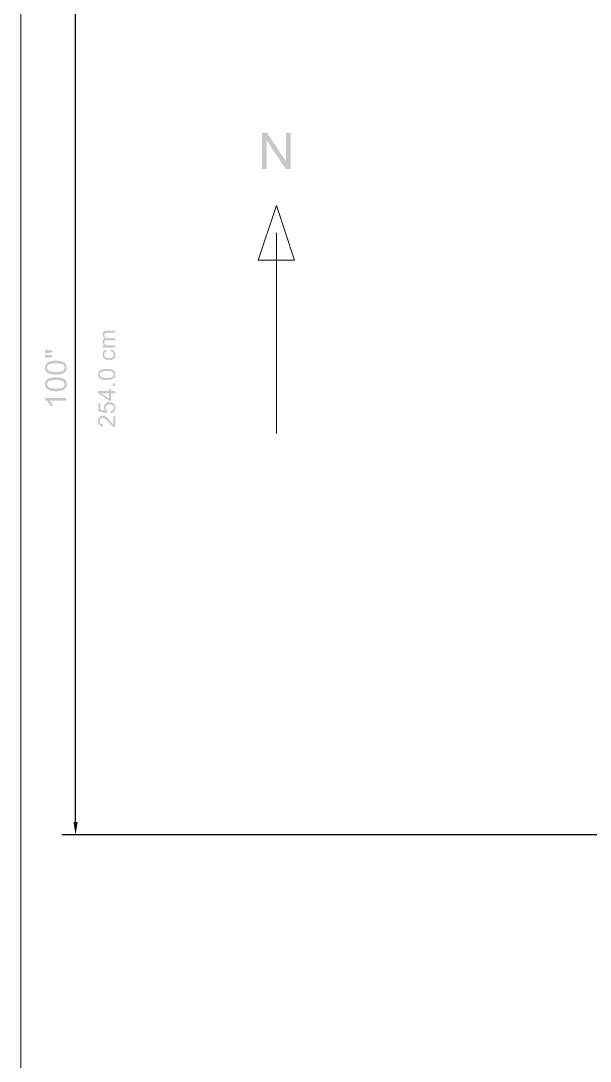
# Model space of a CAD drawing. Header units: inches. Extents: x 0 to 700, y 0 to 895.
# Drawn here: x 0 to 62.4, y 315.2 to 429.3 of the extents above; entities that cross this region are included whole.
import ezdxf

# ---------------------------------------------------------------- set-up
doc = ezdxf.new("R2010")
doc.units = ezdxf.units.IN
doc.header["$MEASUREMENT"] = 0
for name, color, linetype, lineweight in [('A-ANNO-TEXT', 7, 'Continuous', 13), ('A-DIMS-IMP', 7, 'Continuous', 13), ('A-DIMS-MET', 7, 'Continuous', 13), ('A-ELEV-LINE', 7, 'Continuous', 13)]:
    doc.layers.add(name, color=color, linetype=linetype, lineweight=lineweight)

msp = doc.modelspace()

# ---------------------------------------------------------------- hatches: boundary and pattern name
at = {"layer": 'A-ANNO-TEXT'}
msp.add_hatch(color=7, dxfattribs=at).paths.add_polyline_path([(29.57, 413), (29.03, 413), (26.94, 416.14), (26.93, 416.14), (26.93, 413), (26.43, 413), (26.43, 417), (26.97, 417), (29.06, 413.86), (29.07, 413.86), (29.07, 417), (29.57, 417), (29.57, 413)])
at = {"layer": 'A-DIMS-IMP'}
h = msp.add_hatch(color=7, dxfattribs=at)
h.paths.add_polyline_path([(5, 387.9), (5, 387.61), (3.16, 387.61), (3.21, 387.56), (3.26, 387.49), (3.31, 387.42), (3.36, 387.34), (3.41, 387.26), (3.45, 387.18), (3.48, 387.11), (3.51, 387.04), (3.23, 387.04), (3.17, 387.15), (3.1, 387.26), (3.03, 387.36), (2.95, 387.46), (2.87, 387.54), (2.8, 387.61), (2.72, 387.67), (2.64, 387.72), (2.64, 387.9), (5, 387.9)])
h.paths.add_polyline_path([(3.84, 388.64), (3.74, 388.64), (3.64, 388.65), (3.55, 388.65), (3.46, 388.66), (3.38, 388.67), (3.31, 388.69), (3.24, 388.71), (3.17, 388.73), (3.11, 388.75), (3.05, 388.77), (3, 388.8), (2.95, 388.83), (2.9, 388.87), (2.85, 388.9), (2.81, 388.94), (2.78, 388.98), (2.75, 389.02), (2.72, 389.07), (2.69, 389.12), (2.67, 389.17), (2.66, 389.23), (2.65, 389.28), (2.64, 389.34), (2.64, 389.41), (2.65, 389.5), (2.66, 389.58), (2.68, 389.66), (2.72, 389.74), (2.76, 389.81), (2.81, 389.87), (2.87, 389.92), (2.94, 389.97), (3.01, 390.02), (3.1, 390.06), (3.19, 390.09), (3.29, 390.12), (3.34, 390.13), (3.4, 390.14), (3.46, 390.15), (3.53, 390.16), (3.6, 390.17), (3.68, 390.17), (3.76, 390.17), (3.84, 390.17), (3.94, 390.17), (4.04, 390.17), (4.13, 390.16), (4.21, 390.15), (4.3, 390.14), (4.37, 390.13), (4.44, 390.11), (4.51, 390.09), (4.57, 390.07), (4.63, 390.04), (4.68, 390.01), (4.73, 389.98), (4.78, 389.95), (4.82, 389.91), (4.86, 389.88), (4.9, 389.83), (4.93, 389.79), (4.96, 389.74), (4.99, 389.69), (5.01, 389.64), (5.02, 389.59), (5.03, 389.53), (5.04, 389.47), (5.04, 389.41), (5.04, 389.32), (5.02, 389.25), (5.01, 389.17), (4.98, 389.1), (4.94, 389.04), (4.9, 388.98), (4.85, 388.92), (4.8, 388.87), (4.72, 388.82), (4.63, 388.77), (4.52, 388.73), (4.41, 388.7), (4.29, 388.67), (4.15, 388.66), (4, 388.64), (3.84, 388.64)])
h.paths.add_polyline_path([(3.84, 388.94), (3.98, 388.94), (4.11, 388.95), (4.22, 388.96), (4.32, 388.97), (4.41, 388.99), (4.49, 389.01), (4.56, 389.04), (4.61, 389.07), (4.66, 389.11), (4.7, 389.14), (4.73, 389.18), (4.75, 389.22), (4.78, 389.27), (4.79, 389.31), (4.8, 389.36), (4.8, 389.41), (4.8, 389.46), (4.79, 389.5), (4.78, 389.55), (4.75, 389.59), (4.73, 389.63), (4.69, 389.67), (4.66, 389.71), (4.61, 389.74), (4.56, 389.77), (4.49, 389.8), (4.41, 389.82), (4.32, 389.84), (4.22, 389.86), (4.11, 389.87), (3.98, 389.87), (3.84, 389.88), (3.7, 389.87), (3.58, 389.87), (3.46, 389.86), (3.36, 389.84), (3.27, 389.82), (3.19, 389.8), (3.12, 389.77), (3.07, 389.74), (3.03, 389.71), (2.99, 389.67), (2.95, 389.63), (2.93, 389.59), (2.91, 389.55), (2.89, 389.5), (2.88, 389.45), (2.88, 389.4), (2.88, 389.36), (2.89, 389.31), (2.9, 389.27), (2.92, 389.22), (2.94, 389.19), (2.97, 389.15), (3.01, 389.12), (3.05, 389.09), (3.11, 389.05), (3.18, 389.02), (3.26, 389), (3.35, 388.97), (3.46, 388.96), (3.57, 388.95), (3.7, 388.94), (3.84, 388.94)])
h.paths.add_polyline_path([(3.84, 390.47), (3.74, 390.47), (3.64, 390.47), (3.55, 390.48), (3.46, 390.49), (3.38, 390.5), (3.31, 390.51), (3.24, 390.53), (3.17, 390.55), (3.11, 390.57), (3.05, 390.6), (3, 390.63), (2.95, 390.66), (2.9, 390.69), (2.85, 390.73), (2.81, 390.77), (2.78, 390.81), (2.75, 390.85), (2.72, 390.9), (2.69, 390.95), (2.67, 391), (2.66, 391.05), (2.65, 391.11), (2.64, 391.17), (2.64, 391.23), (2.65, 391.32), (2.66, 391.41), (2.68, 391.49), (2.72, 391.56), (2.76, 391.63), (2.81, 391.69), (2.87, 391.75), (2.94, 391.8), (3.01, 391.84), (3.1, 391.88), (3.19, 391.92), (3.29, 391.95), (3.34, 391.96), (3.4, 391.97), (3.46, 391.98), (3.53, 391.99), (3.6, 391.99), (3.68, 392), (3.76, 392), (3.84, 392), (3.94, 392), (4.04, 391.99), (4.13, 391.99), (4.21, 391.98), (4.3, 391.97), (4.37, 391.95), (4.44, 391.93), (4.51, 391.91), (4.57, 391.89), (4.63, 391.87), (4.68, 391.84), (4.73, 391.81), (4.78, 391.77), (4.82, 391.74), (4.86, 391.7), (4.9, 391.66), (4.93, 391.62), (4.96, 391.57), (4.99, 391.52), (5.01, 391.47), (5.02, 391.41), (5.03, 391.36), (5.04, 391.3), (5.04, 391.23), (5.04, 391.15), (5.02, 391.07), (5.01, 391), (4.98, 390.93), (4.94, 390.86), (4.9, 390.81), (4.85, 390.75), (4.8, 390.7), (4.72, 390.64), (4.63, 390.6), (4.52, 390.56), (4.41, 390.52), (4.29, 390.5), (4.15, 390.48), (4, 390.47), (3.84, 390.47)])
h.paths.add_polyline_path([(3.84, 390.76), (3.98, 390.77), (4.11, 390.77), (4.22, 390.78), (4.32, 390.8), (4.41, 390.82), (4.49, 390.84), (4.56, 390.87), (4.61, 390.9), (4.66, 390.93), (4.7, 390.97), (4.73, 391.01), (4.75, 391.05), (4.78, 391.09), (4.79, 391.14), (4.8, 391.18), (4.8, 391.23), (4.8, 391.28), (4.79, 391.33), (4.78, 391.37), (4.75, 391.42), (4.73, 391.46), (4.69, 391.5), (4.66, 391.53), (4.61, 391.57), (4.56, 391.6), (4.49, 391.63), (4.41, 391.65), (4.32, 391.67), (4.22, 391.68), (4.11, 391.69), (3.98, 391.7), (3.84, 391.7), (3.7, 391.7), (3.58, 391.69), (3.46, 391.68), (3.36, 391.67), (3.27, 391.65), (3.19, 391.63), (3.12, 391.6), (3.07, 391.57), (3.03, 391.53), (2.99, 391.5), (2.95, 391.46), (2.93, 391.41), (2.91, 391.37), (2.89, 391.33), (2.88, 391.28), (2.88, 391.23), (2.88, 391.18), (2.89, 391.14), (2.9, 391.09), (2.92, 391.05), (2.94, 391.01), (2.97, 390.98), (3.01, 390.94), (3.05, 390.91), (3.11, 390.88), (3.18, 390.85), (3.26, 390.82), (3.35, 390.8), (3.46, 390.78), (3.57, 390.77), (3.7, 390.77), (3.84, 390.76)])
h.paths.add_polyline_path([(3.48, 392.39), (3.03, 392.31), (2.65, 392.31), (2.65, 392.64), (3.03, 392.64), (3.48, 392.56), (3.48, 392.39)])
h.paths.add_polyline_path([(3.48, 392.92), (3.03, 392.84), (2.65, 392.84), (2.65, 393.17), (3.03, 393.17), (3.48, 393.09), (3.48, 392.92)])
at = {"layer": 'A-DIMS-MET'}
h = msp.add_hatch(color=7, dxfattribs=at)
h.paths.add_polyline_path([(10.34, 385.97), (10.34, 384.72), (10.26, 384.73), (10.18, 384.75), (10.1, 384.79), (10.02, 384.83), (9.98, 384.86), (9.93, 384.9), (9.88, 384.94), (9.83, 384.99), (9.78, 385.05), (9.73, 385.11), (9.67, 385.18), (9.61, 385.25), (9.54, 385.34), (9.46, 385.42), (9.38, 385.51), (9.3, 385.58), (9.26, 385.62), (9.22, 385.64), (9.18, 385.67), (9.13, 385.69), (9.09, 385.71), (9.05, 385.72), (9.01, 385.72), (8.97, 385.73), (8.9, 385.72), (8.84, 385.7), (8.78, 385.67), (8.73, 385.63), (8.69, 385.57), (8.66, 385.51), (8.65, 385.45), (8.64, 385.37), (8.65, 385.3), (8.66, 385.23), (8.69, 385.17), (8.74, 385.11), (8.76, 385.09), (8.79, 385.07), (8.82, 385.05), (8.86, 385.03), (8.89, 385.02), (8.93, 385.01), (8.98, 385.01), (9.02, 385.01), (8.99, 384.77), (8.93, 384.78), (8.87, 384.79), (8.81, 384.8), (8.76, 384.83), (8.71, 384.85), (8.67, 384.88), (8.63, 384.92), (8.59, 384.96), (8.56, 385), (8.53, 385.04), (8.51, 385.09), (8.49, 385.14), (8.47, 385.2), (8.46, 385.25), (8.45, 385.31), (8.45, 385.38), (8.45, 385.44), (8.46, 385.51), (8.47, 385.57), (8.49, 385.62), (8.51, 385.68), (8.54, 385.72), (8.57, 385.77), (8.6, 385.81), (8.64, 385.84), (8.68, 385.88), (8.73, 385.9), (8.77, 385.92), (8.82, 385.94), (8.87, 385.95), (8.92, 385.96), (8.97, 385.96), (9.02, 385.96), (9.06, 385.95), (9.11, 385.94), (9.16, 385.93), (9.2, 385.91), (9.25, 385.89), (9.29, 385.86), (9.34, 385.83), (9.39, 385.8), (9.44, 385.75), (9.5, 385.7), (9.56, 385.64), (9.62, 385.57), (9.69, 385.49), (9.76, 385.41), (9.84, 385.31), (9.88, 385.27), (9.91, 385.22), (9.95, 385.18), (9.99, 385.14), (10.02, 385.11), (10.06, 385.09), (10.09, 385.06), (10.12, 385.04), (10.12, 385.97), (10.34, 385.97)])
h.paths.add_polyline_path([(9.21, 386.52), (9.16, 386.61), (9.12, 386.69), (9.1, 386.78), (9.09, 386.87), (9.09, 386.93), (9.1, 386.99), (9.12, 387.04), (9.13, 387.09), (9.16, 387.14), (9.19, 387.19), (9.22, 387.24), (9.26, 387.28), (9.3, 387.32), (9.35, 387.36), (9.4, 387.39), (9.45, 387.41), (9.51, 387.43), (9.57, 387.45), (9.63, 387.46), (9.7, 387.46), (9.77, 387.46), (9.84, 387.45), (9.9, 387.43), (9.96, 387.41), (10.02, 387.39), (10.07, 387.36), (10.13, 387.32), (10.18, 387.28), (10.22, 387.24), (10.26, 387.19), (10.3, 387.13), (10.32, 387.08), (10.34, 387.02), (10.36, 386.95), (10.37, 386.89), (10.37, 386.82), (10.37, 386.76), (10.36, 386.7), (10.35, 386.65), (10.34, 386.6), (10.32, 386.55), (10.3, 386.5), (10.27, 386.45), (10.24, 386.41), (10.2, 386.37), (10.16, 386.33), (10.12, 386.3), (10.07, 386.28), (10.02, 386.25), (9.97, 386.24), (9.91, 386.22), (9.85, 386.21), (9.83, 386.45), (9.91, 386.47), (9.98, 386.5), (10.04, 386.54), (10.09, 386.58), (10.13, 386.63), (10.16, 386.69), (10.18, 386.75), (10.18, 386.82), (10.18, 386.86), (10.17, 386.9), (10.16, 386.94), (10.15, 386.98), (10.13, 387.01), (10.11, 387.04), (10.08, 387.07), (10.05, 387.1), (9.98, 387.15), (9.9, 387.18), (9.82, 387.2), (9.72, 387.21), (9.68, 387.21), (9.63, 387.2), (9.59, 387.2), (9.55, 387.18), (9.51, 387.17), (9.47, 387.15), (9.44, 387.13), (9.41, 387.1), (9.38, 387.07), (9.36, 387.04), (9.34, 387.01), (9.33, 386.97), (9.31, 386.93), (9.3, 386.9), (9.3, 386.85), (9.3, 386.81), (9.3, 386.76), (9.31, 386.71), (9.32, 386.66), (9.34, 386.62), (9.37, 386.57), (9.4, 386.54), (9.44, 386.5), (9.48, 386.47), (9.45, 386.25), (8.49, 386.44), (8.49, 387.37), (8.71, 387.37), (8.71, 386.62), (9.21, 386.52)])
h.paths.add_polyline_path([(9.89, 388.9), (9.89, 388.65), (10.34, 388.65), (10.34, 388.42), (9.89, 388.42), (9.89, 387.6), (9.68, 387.6), (8.46, 388.46), (8.46, 388.65), (9.68, 388.65), (9.68, 388.9), (9.89, 388.9)])
h.paths.add_polyline_path([(9.68, 388.42), (8.83, 388.42), (8.83, 388.41), (9.68, 387.83), (9.68, 388.42)])
h.paths.add_polyline_path([(10.34, 389.52), (10.34, 389.26), (10.08, 389.26), (10.08, 389.52), (10.34, 389.52)])
h.paths.add_polyline_path([(8.45, 390.48), (8.45, 390.56), (8.47, 390.63), (8.48, 390.69), (8.51, 390.75), (8.54, 390.81), (8.59, 390.86), (8.64, 390.9), (8.69, 390.94), (8.76, 390.98), (8.83, 391.01), (8.91, 391.04), (8.99, 391.06), (9.09, 391.07), (9.19, 391.09), (9.3, 391.09), (9.41, 391.1), (9.53, 391.09), (9.64, 391.09), (9.74, 391.07), (9.84, 391.06), (9.92, 391.03), (10, 391.01), (10.07, 390.98), (10.14, 390.94), (10.19, 390.9), (10.24, 390.85), (10.28, 390.8), (10.31, 390.75), (10.34, 390.69), (10.36, 390.62), (10.37, 390.56), (10.37, 390.48), (10.37, 390.41), (10.36, 390.34), (10.34, 390.28), (10.31, 390.22), (10.28, 390.16), (10.24, 390.11), (10.19, 390.07), (10.13, 390.02), (10.07, 389.99), (10, 389.96), (9.92, 389.93), (9.83, 389.91), (9.74, 389.89), (9.64, 389.88), (9.53, 389.87), (9.41, 389.87), (9.3, 389.87), (9.19, 389.88), (9.08, 389.89), (8.99, 389.91), (8.9, 389.93), (8.82, 389.96), (8.75, 389.99), (8.69, 390.03), (8.63, 390.07), (8.58, 390.12), (8.54, 390.17), (8.51, 390.22), (8.48, 390.28), (8.47, 390.34), (8.45, 390.41), (8.45, 390.48)])
h.paths.add_polyline_path([(10.18, 390.48), (10.18, 390.53), (10.17, 390.57), (10.16, 390.61), (10.14, 390.65), (10.11, 390.68), (10.08, 390.71), (10.04, 390.74), (10, 390.76), (9.95, 390.79), (9.9, 390.81), (9.83, 390.82), (9.76, 390.84), (9.69, 390.85), (9.6, 390.85), (9.51, 390.86), (9.41, 390.86), (9.34, 390.86), (9.28, 390.86), (9.22, 390.85), (9.16, 390.85), (9.1, 390.84), (9.05, 390.84), (9.01, 390.83), (8.96, 390.82), (8.89, 390.79), (8.82, 390.77), (8.77, 390.73), (8.72, 390.69), (8.69, 390.65), (8.66, 390.6), (8.65, 390.54), (8.64, 390.48), (8.64, 390.44), (8.65, 390.39), (8.67, 390.35), (8.69, 390.32), (8.71, 390.28), (8.74, 390.25), (8.78, 390.23), (8.82, 390.2), (8.87, 390.18), (8.93, 390.16), (8.99, 390.14), (9.06, 390.13), (9.14, 390.12), (9.22, 390.11), (9.31, 390.11), (9.41, 390.11), (9.55, 390.11), (9.66, 390.12), (9.77, 390.13), (9.86, 390.15), (9.93, 390.17), (10, 390.2), (10.06, 390.24), (10.1, 390.28), (10.14, 390.32), (10.16, 390.37), (10.18, 390.42), (10.18, 390.48)])
h.paths.add_polyline_path([(9.87, 393.23), (9.93, 393.22), (9.99, 393.2), (10.05, 393.18), (10.09, 393.16), (10.14, 393.13), (10.18, 393.1), (10.22, 393.07), (10.25, 393.03), (10.28, 392.99), (10.3, 392.95), (10.32, 392.9), (10.34, 392.86), (10.36, 392.81), (10.36, 392.76), (10.37, 392.72), (10.37, 392.67), (10.37, 392.59), (10.36, 392.53), (10.34, 392.46), (10.32, 392.4), (10.3, 392.35), (10.26, 392.3), (10.22, 392.25), (10.18, 392.21), (10.13, 392.17), (10.07, 392.14), (10.01, 392.11), (9.95, 392.09), (9.89, 392.07), (9.82, 392.06), (9.74, 392.05), (9.66, 392.05), (9.6, 392.05), (9.54, 392.05), (9.48, 392.06), (9.42, 392.07), (9.37, 392.08), (9.32, 392.1), (9.28, 392.12), (9.24, 392.14), (9.16, 392.19), (9.1, 392.24), (9.05, 392.31), (9.01, 392.37), (8.99, 392.44), (8.96, 392.52), (8.95, 392.59), (8.95, 392.67), (8.96, 392.77), (8.98, 392.86), (9.01, 392.95), (9.06, 393.03), (9.09, 393.06), (9.12, 393.09), (9.15, 393.12), (9.19, 393.15), (9.23, 393.17), (9.28, 393.19), (9.33, 393.2), (9.38, 393.21), (9.41, 392.99), (9.35, 392.97), (9.29, 392.94), (9.25, 392.91), (9.21, 392.87), (9.18, 392.83), (9.15, 392.79), (9.14, 392.73), (9.14, 392.68), (9.14, 392.63), (9.15, 392.59), (9.16, 392.54), (9.17, 392.51), (9.19, 392.47), (9.21, 392.44), (9.24, 392.41), (9.27, 392.38), (9.31, 392.36), (9.35, 392.34), (9.39, 392.32), (9.44, 392.31), (9.49, 392.3), (9.54, 392.29), (9.6, 392.28), (9.66, 392.28), (9.72, 392.28), (9.78, 392.29), (9.83, 392.3), (9.88, 392.31), (9.93, 392.32), (9.97, 392.34), (10.01, 392.36), (10.05, 392.38), (10.08, 392.41), (10.11, 392.44), (10.13, 392.47), (10.15, 392.5), (10.16, 392.54), (10.17, 392.58), (10.18, 392.62), (10.18, 392.66), (10.18, 392.73), (10.16, 392.8), (10.13, 392.85), (10.1, 392.9), (10.05, 392.94), (9.99, 392.97), (9.92, 392.99), (9.84, 393), (9.87, 393.23)])
h.paths.add_polyline_path([(10.34, 395.28), (10.34, 395.05), (9.48, 395.05), (9.44, 395.05), (9.39, 395.04), (9.35, 395.04), (9.32, 395.03), (9.29, 395.02), (9.26, 395.01), (9.23, 394.99), (9.2, 394.97), (9.18, 394.94), (9.16, 394.9), (9.15, 394.85), (9.15, 394.8), (9.15, 394.74), (9.17, 394.67), (9.2, 394.62), (9.24, 394.57), (9.27, 394.54), (9.3, 394.52), (9.33, 394.51), (9.37, 394.49), (9.41, 394.48), (9.45, 394.47), (9.5, 394.47), (9.55, 394.47), (10.34, 394.47), (10.34, 394.24), (9.46, 394.24), (9.37, 394.23), (9.31, 394.22), (9.25, 394.2), (9.21, 394.17), (9.18, 394.14), (9.16, 394.1), (9.15, 394.05), (9.15, 394), (9.15, 393.93), (9.17, 393.86), (9.21, 393.81), (9.25, 393.75), (9.28, 393.73), (9.31, 393.71), (9.35, 393.7), (9.4, 393.68), (9.45, 393.67), (9.5, 393.66), (9.57, 393.66), (9.63, 393.66), (10.34, 393.66), (10.34, 393.43), (8.98, 393.43), (8.98, 393.64), (9.17, 393.64), (9.17, 393.64), (9.12, 393.68), (9.07, 393.72), (9.03, 393.76), (9, 393.81), (8.98, 393.86), (8.96, 393.92), (8.95, 393.98), (8.95, 394.05), (8.95, 394.12), (8.96, 394.18), (8.98, 394.24), (9.01, 394.29), (9.04, 394.34), (9.08, 394.38), (9.13, 394.41), (9.19, 394.43), (9.13, 394.47), (9.08, 394.52), (9.04, 394.56), (9.01, 394.62), (8.98, 394.67), (8.96, 394.73), (8.95, 394.79), (8.95, 394.85), (8.95, 394.91), (8.96, 394.95), (8.96, 395), (8.98, 395.04), (8.99, 395.08), (9.01, 395.11), (9.04, 395.14), (9.06, 395.17), (9.09, 395.2), (9.13, 395.22), (9.16, 395.24), (9.21, 395.25), (9.25, 395.26), (9.3, 395.27), (9.35, 395.28), (9.41, 395.28), (10.34, 395.28)])

# ---------------------------------------------------------------- linework, layer by layer
at = {"color": 7}
for p, q in [((6, 341.4), (6, 438.6)), ((67, 340), (4.5, 340))]:
    msp.add_line(p, q, dxfattribs=at)
at = {"color": 0, "linetype": 'ByBlock'}
msp.add_solid([(6.23, 341.4), (6, 340), (5.77, 341.4)], dxfattribs=at)
at = {"layer": 'A-ANNO-TEXT'}
msp.add_line((28, 384), (28, 406), dxfattribs=at)
at = {"layer": 'A-ELEV-LINE'}
for points in [[(0, 0), (250, 0), (250, 895), (0, 895)], [(28, 409), (26, 403), (30, 403)]]:
    msp.add_lwpolyline(points, close=True, dxfattribs=at)
at = {"layer": 'Defpoints'}
msp.add_point((6, 340), dxfattribs=at)

doc.saveas('drawing.dxf')
